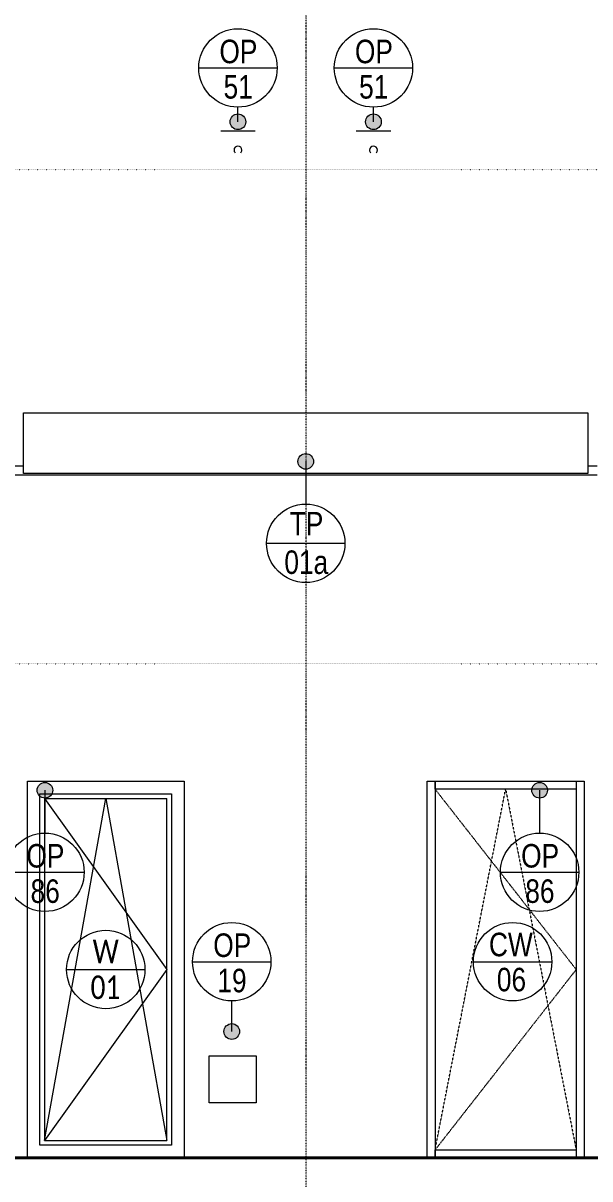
# Model space of a CAD drawing. Header units: millimetres. Extents: x -10201 to 227333, y -5874 to 72638.
# Drawn here: x 5368 to 8983, y 365 to 7734 of the extents above; entities that cross this region are included whole.
import ezdxf

# ---------------------------------------------------------------- set-up
doc = ezdxf.new("R2010")
doc.units = ezdxf.units.MM
for name, pattern in [('HA_Dash_2mm-S1mm', [2, 1, -1]), ('HA_DashDot_10mm-S3mm', [10, 4, -3, 0, -3]), ('HA_Dot-S4mm', [4, 0, -4])]:
    doc.linetypes.add(name, pattern=pattern)
for name, color, linetype, lineweight in [('A-DETL-____-THIN', 9, 'Continuous', 9), ('A-DETL-____-WIDE', 9, 'Continuous', 40), ('A-DOOR-____-OTLN', 9, 'Continuous', 9), ('A-FLOR-LEVL-OTLN', 9, 'Continuous', 9), ('A-GENM-____-IDEN', 9, 'Continuous', 9), ('A-GENM-____-OTLN', 9, 'Continuous', 9), ('A-GLAZ-____-IDEN', 9, 'Continuous', 9), ('A-GLAZ-____-OTLN', 9, 'Continuous', 5), ('A-GLAZ-CWMG-OTLN', 9, 'Continuous', 5), ('A-ROOF-____-OTLN', 9, 'Continuous', 9), ('A-WALL-____-IDEN', 9, 'Continuous', 9), ('A-WALL-____-OTLN', 9, 'Continuous', 9), ('S-GRID-____-OTLN', 9, 'Continuous', 5)]:
    doc.layers.add(name, color=color, linetype=linetype, lineweight=lineweight)
doc.styles.add('Arial_2', font='arial.ttf', dxfattribs={"width": 0.8, "height": 150})
doc.styles.add('Calibri', font='calibri.ttf', dxfattribs={"width": 0.8, "height": 150})

# ---------------------------------------------------------------- blocks, each defined once
blk = doc.blocks.new('HA_WD_SinglePanel - 1000x2400-1670805-B_pohled jižní_DPS pohled')
at = {"layer": 'A-GLAZ-____-OTLN', "color": 250}
for p, q in [((5475.7, 580), (5475.7, 2820)), ((5475.7, 2820), (6315.7, 2820)), ((6315.7, 2820), (6315.7, 580)), ((5505.7, 2790), (5505.7, 610)), ((5505.7, 2790), (6285.7, 2790)), ((5505.7, 610), (5895.7, 2790)), ((5505.7, 2790), (6285.7, 1700)), ((5895.7, 2790), (6285.7, 610)), ((6285.7, 610), (6285.7, 2790)), ((6285.7, 1700), (5505.7, 610)), ((5505.7, 610), (6285.7, 610)), ((6315.7, 580), (5475.7, 580))]:
    blk.add_line(p, q, dxfattribs=at)
blk = doc.blocks.new('Obdélníková příčel - 50x70mm EXT-1516067-B_pohled jižní_DPS pohled')
at = {"layer": 'A-GLAZ-CWMG-OTLN', "color": 250}
for p, q in [((-5929.3, 2850), (-5929.3, 2900)), ((-5029.3, 2900), (-5029.3, 2850)), ((-5029.3, 2850), (-5929.3, 2850))]:
    blk.add_line(p, q, dxfattribs=at)
blk = doc.blocks.new('Obdélníková příčel - 50x70mm EXT-V15-B_pohled jižní_DPS pohled')
at = {"layer": 'A-GLAZ-CWMG-OTLN', "color": 250}
blk.add_line((-5929.3, 2900), (-5929.3, 500), dxfattribs=at)
blk = doc.blocks.new('ABMV_CW_Single_Swing_Generic - Ex_Glass_SKLOPNE-1553233-B_pohled jižní_DPS pohled')
at = {"layer": 'A-DOOR-____-OTLN', "color": 250, "linetype": 'HA_Dash_2mm-S1mm', "lineweight": 5}
for p, q in [((-5929.3, 550), (-5479.3, 2850)), ((-5929.3, 2850), (-5029.3, 1700)), ((-5479.3, 2850), (-5029.3, 550)), ((-5029.3, 1700), (-5929.3, 550))]:
    blk.add_line(p, q, dxfattribs=at)
blk = doc.blocks.new('Obdélníková příčel - 50x70mm EXT-1516068-B_pohled jižní_DPS pohled')
at = {"layer": 'A-GLAZ-CWMG-OTLN', "color": 250}
for p, q in [((-5929.3, 500), (-5929.3, 550)), ((-5929.3, 550), (-5029.3, 550)), ((-5029.3, 550), (-5029.3, 500))]:
    blk.add_line(p, q, dxfattribs=at)
blk = doc.blocks.new('Obdélníková příčel - 50x70mm EXT-V16-B_pohled jižní_DPS pohled')
at = {"layer": 'A-GLAZ-CWMG-OTLN', "color": 250}
blk.add_line((-5029.3, 2900), (-5029.3, 500), dxfattribs=at)
blk = doc.blocks.new('TP11-chrlič1 - TP11-chrlič-1750098-B_pohled jižní_DPS pohled')
at = {"layer": 'A-GENM-____-OTLN', "color": 7}
for start, end in [(0, 180), (180, 225), (315, 0)]:
    blk.add_arc((6738.6, 6925), 25, start, end, dxfattribs=at)
blk = doc.blocks.new('TP11-chrlič2 - TP11-chrlič-1750136-B_pohled jižní_DPS pohled')
at = {"layer": 'A-GENM-____-OTLN', "color": 7}
for start, end in [(0, 180), (180, 225), (315, 0)]:
    blk.add_arc((7602.8, 6925), 25, start, end, dxfattribs=at)
blk = doc.blocks.new('TB_revizni dvirka 300x300 - TB_revizni dvirka 300x300-1879353-B_pohled jižní_DPS pohled')
at = {"layer": 'A-GENM-____-OTLN', "color": 7}
for p, q in [((-4820.9, 1150), (-4520.9, 1150)), ((-4820.9, 850), (-4820.9, 1150)), ((-4520.9, 1150), (-4520.9, 850)), ((-4520.9, 850), (-4820.9, 850))]:
    blk.add_line(p, q, dxfattribs=at)
blk = doc.blocks.new('185-01_OBJEKT B_Central_rvt-1-B_pohled jižní_DPS pohled')
at = {"layer": 'A-ROOF-____-OTLN', "color": 7}
for p, q in [((5371, 4911.3), (5371, 5250)), ((5371, 5250), (8970.7, 5250)), ((8970.7, 5250), (8970.7, 4911.3)), ((5310.9, 4911.3), (5371, 4911.3)), ((5371, 4862), (5371, 4911.3)), ((8970.7, 4911.3), (9030.6, 4911.3)), ((8970.7, 4911.3), (8970.7, 4862)), ((8970.7, 4862), (5371, 4862))]:
    blk.add_line(p, q, dxfattribs=at)
at = {"layer": 'A-WALL-____-OTLN', "color": 7}
for p, q in [((9030.4, 4851.6), (5311, 4851.6)), ((5395.7, 500), (5395.7, 2900)), ((5395.7, 2900), (6395.7, 2900)), ((6395.7, 2900), (6395.7, 500)), ((7945.7, 500), (7945.7, 2900)), ((7945.7, 2900), (8945.7, 2900)), ((8945.7, 2900), (8945.7, 500))]:
    blk.add_line(p, q, dxfattribs=at)
at = {"layer": 'A-DOOR-____-OTLN', "lineweight": 9}
blk.add_blockref('ABMV_CW_Single_Swing_Generic - Ex_Glass_SKLOPNE-1553233-B_pohled jižní_DPS pohled', (13925, 0), dxfattribs=at)
at = {"layer": 'A-GENM-____-OTLN', "lineweight": 9}
for name, p in [('TP11-chrlič1 - TP11-chrlič-1750098-B_pohled jižní_DPS pohled', (0, 0)), ('TP11-chrlič2 - TP11-chrlič-1750136-B_pohled jižní_DPS pohled', (0, 0)), ('TB_revizni dvirka 300x300 - TB_revizni dvirka 300x300-1879353-B_pohled jižní_DPS pohled', (11375, 0))]:
    blk.add_blockref(name, p, dxfattribs=at)
at = {"layer": 'A-GLAZ-____-OTLN', "lineweight": 9}
blk.add_blockref('HA_WD_SinglePanel - 1000x2400-1670805-B_pohled jižní_DPS pohled', (0, 0), dxfattribs=at)
at = {"layer": 'A-GLAZ-CWMG-OTLN', "lineweight": 9}
for name in ['Obdélníková příčel - 50x70mm EXT-1516067-B_pohled jižní_DPS pohled', 'Obdélníková příčel - 50x70mm EXT-V15-B_pohled jižní_DPS pohled', 'Obdélníková příčel - 50x70mm EXT-V16-B_pohled jižní_DPS pohled', 'Obdélníková příčel - 50x70mm EXT-1516068-B_pohled jižní_DPS pohled']:
    blk.add_blockref(name, (13925, 0), dxfattribs=at)
blk = doc.blocks.new('HA_TAG_WD - Type Mark-1502833-B_pohled jižní_DPS pohled')
at = {"layer": 'A-GLAZ-____-IDEN'}
blk.add_line((-3339.3, 8644.2), (-2839.3, 8644.2), dxfattribs=at)
blk.add_circle((-3089.3, 8644.2), 250, dxfattribs=at)
blk = doc.blocks.new('HA_TAG_GM_Products1 - Generic-1835784-B_pohled jižní_DPS pohled')
at = {"layer": 'A-GENM-____-IDEN'}
blk.add_line((3015.2, 5260.3), (3515.2, 5260.3), dxfattribs=at)
blk.add_circle((3265.2, 5260.3), 250, dxfattribs=at)
blk = doc.blocks.new('HA_TAG_GM_Products - Generic-588599-B_pohled jižní_DPS pohled')
at = {"layer": 'A-GENM-____-IDEN'}
blk.add_line((-5536.8, 4417.3), (-5036.8, 4417.3), dxfattribs=at)
blk.add_circle((-5286.8, 4417.3), 250, dxfattribs=at)
blk = doc.blocks.new('HA_TAG_cWA - Default-922888-B_pohled jižní_DPS pohled')
at = {"layer": 'A-WALL-____-IDEN'}
blk.add_line((-1418.3, 1749.9), (-918.3, 1749.9), dxfattribs=at)
blk.add_circle((-1168.3, 1749.9), 250, dxfattribs=at)

msp = doc.modelspace()

# ---------------------------------------------------------------- hatches: boundary and pattern name
at = {"layer": 'A-GENM-____-IDEN'}
h = msp.add_hatch(color=256, dxfattribs=at)
edge = h.paths.add_edge_path()
edge.add_arc((6738.6, 7104.8), 50, 0, 360)
h = msp.add_hatch(color=256, dxfattribs=at)
edge = h.paths.add_edge_path()
edge.add_arc((7602.8, 7104.8), 50, 0, 360)
h = msp.add_hatch(color=256, dxfattribs=at)
edge = h.paths.add_edge_path()
edge.add_arc((7171, 4939.5), 50, 0, 360)
h = msp.add_hatch(color=256, dxfattribs=at)
edge = h.paths.add_edge_path()
edge.add_arc((5507.7, 2842.9), 50, 0, 360)
h = msp.add_hatch(color=256, dxfattribs=at)
edge = h.paths.add_edge_path()
edge.add_arc((8662.7, 2842.9), 50, 0, 360)
h = msp.add_hatch(color=256, dxfattribs=at)
edge = h.paths.add_edge_path()
edge.add_arc((6699.2, 1304.8), 50, 0, 360)

# ---------------------------------------------------------------- linework, layer by layer
at = {"layer": 'A-DETL-____-THIN'}
for p, q in [((6628.6, 7047.3), (6848.6, 7047.3)), ((7492.8, 7047.3), (7712.8, 7047.3))]:
    msp.add_line(p, q, dxfattribs=at)
at = {"layer": 'A-DETL-____-WIDE'}
msp.add_line((21160.7, 500), (-6819.3, 500), dxfattribs=at)
at = {"layer": 'A-FLOR-LEVL-OTLN', "linetype": 'HA_Dot-S4mm', "lineweight": 5}
for p, q in [((-10200.7, 6800), (26680.5, 6800)), ((-10200.7, 3650), (26680.5, 3650)), ((-10200.7, 500), (26680.5, 500))]:
    msp.add_line(p, q, dxfattribs=at)
at = {"layer": 'A-GENM-____-IDEN'}
for p, q in [((6738.6, 7104.8), (6738.6, 7198.2)), ((7602.8, 7104.8), (7602.8, 7198.2)), ((7171, 4939.5), (7171, 4667.3)), ((5507.7, 2842.9), (5507.7, 2570)), ((8662.7, 2842.9), (8662.7, 2570)), ((6699.2, 1304.8), (6699.2, 1499.9))]:
    msp.add_line(p, q, dxfattribs=at)
for centre in [(6738.6, 7104.8), (7602.8, 7104.8), (7171, 4939.5), (5507.7, 2842.9), (8662.7, 2842.9), (6699.2, 1304.8)]:
    msp.add_circle(centre, 50, dxfattribs=at)
at = {"layer": 'S-GRID-____-OTLN', "linetype": 'HA_DashDot_10mm-S3mm', "lineweight": 9}
msp.add_line((7173.1, -2552.9), (7173.1, 14405.1), dxfattribs=at)

# ---------------------------------------------------------------- block references
at = {"lineweight": 5}
msp.add_blockref('185-01_OBJEKT B_Central_rvt-1-B_pohled jižní_DPS pohled', (0, 0), dxfattribs=at)
at = {"layer": 'A-GENM-____-IDEN'}
for name, p in [('HA_TAG_GM_Products1 - Generic-1835784-B_pohled jižní_DPS pohled', (3473.4, 2187.9)), ('HA_TAG_GM_Products1 - Generic-1835784-B_pohled jižní_DPS pohled', (4337.6, 2187.9)), ('HA_TAG_GM_Products - Generic-588599-B_pohled jižní_DPS pohled', (12457.8, 0)), ('HA_TAG_GM_Products1 - Generic-1835784-B_pohled jižní_DPS pohled', (2242.5, -2940.3)), ('HA_TAG_GM_Products1 - Generic-1835784-B_pohled jižní_DPS pohled', (5397.5, -2940.3)), ('HA_TAG_GM_Products1 - Generic-1835784-B_pohled jižní_DPS pohled', (3434, -3510.4))]:
    msp.add_blockref(name, p, dxfattribs=at)
at = {"layer": 'A-GLAZ-____-IDEN'}
msp.add_blockref('HA_TAG_WD - Type Mark-1502833-B_pohled jižní_DPS pohled', (8985, -6944.2), dxfattribs=at)
at = {"layer": 'A-WALL-____-IDEN'}
msp.add_blockref('HA_TAG_cWA - Default-922888-B_pohled jižní_DPS pohled', (9658.9, 0), dxfattribs=at)

# ---------------------------------------------------------------- texts
at = {"layer": 'A-GENM-____-IDEN', "lineweight": 5, "char_height": 150, "attachment_point": 1, "style": 'Arial_2'}
for s, insert, width in [('OP', (6620.5, 7628.4), 295.021), ('OP', (7484.8, 7628.4), 295.021), ('51', (6646.9, 7402.9), 230.886), ('51', (7511.2, 7402.9), 230.886), ('TP', (7069, 4617.6), 256.54), ('01a', (7034.6, 4372.1), 339.915), ('OP', (5389.7, 2500.2), 295.021), ('OP', (8544.7, 2500.2), 295.021), ('86', (5416.1, 2274.8), 230.886), ('86', (8571.1, 2274.8), 230.886), ('OP', (6581.2, 1930.1), 295.021), ('19', (6607.6, 1704.7), 230.886)]:
    msp.add_mtext(s, dxfattribs=dict(at, insert=insert, width=width))
at = {"layer": 'A-GLAZ-____-IDEN', "lineweight": 5, "char_height": 150, "attachment_point": 1, "style": 'Calibri'}
for s, insert, width in [('\\fCalibri|b0|i0|c254|p34|;\\W.8;W', (5812.1, 1890.5), 211.645), ('01', (5798.9, 1661.9), 243.713)]:
    msp.add_mtext(s, dxfattribs=dict(at, insert=insert, width=width))
at = {"layer": 'A-WALL-____-IDEN', "lineweight": 5, "char_height": 150, "attachment_point": 1, "style": 'Arial_2'}
for s, insert, width in [('CW', (8339.5, 1934.6), 352.742), ('06', (8389.9, 1710.9), 230.886)]:
    msp.add_mtext(s, dxfattribs=dict(at, insert=insert, width=width))

doc.saveas('drawing.dxf')
